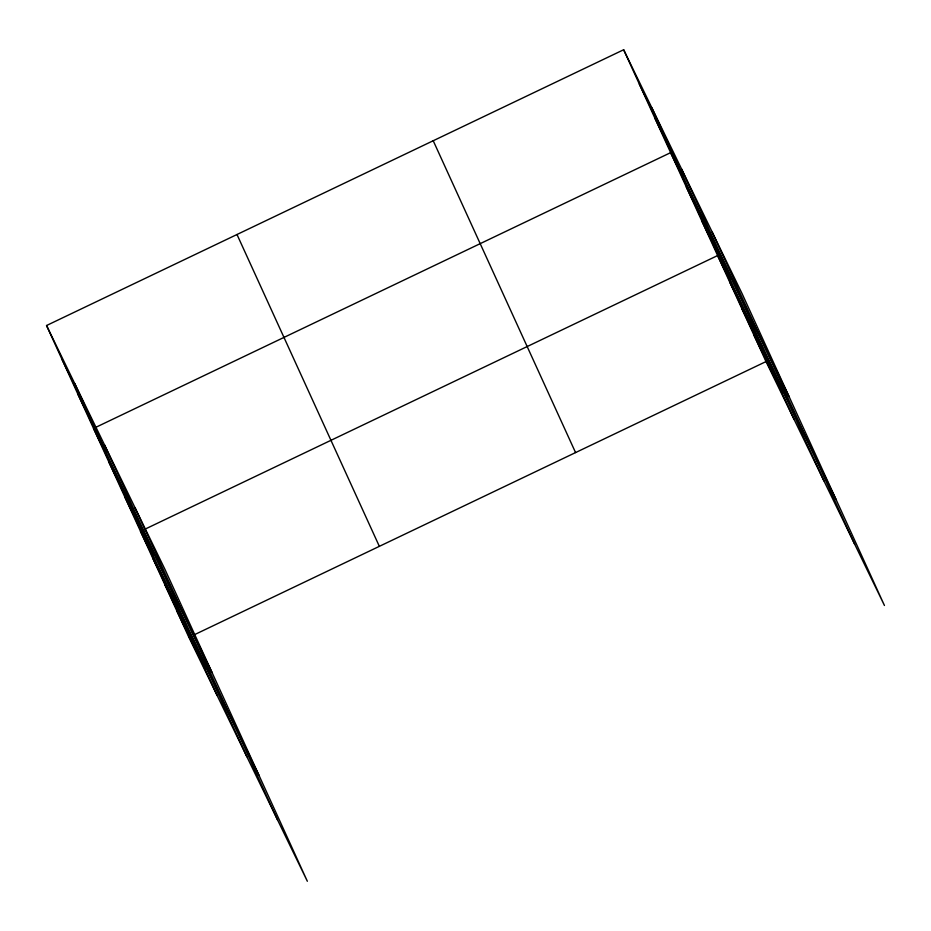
<?xml version="1.0" encoding="UTF-8"?>
<svg xmlns="http://www.w3.org/2000/svg" width="931" height="931" viewBox="0 0 931 931"><rect width="100%" height="100%" fill="white"/><g stroke="black" fill="none" stroke-linecap="round" stroke-linejoin="round"><path stroke-width="1.4" d="M46.55 325.513L164.985 569.423L307.346 881.261L188.9 637.339L46.55 325.513L623.654 49.739L742.1 293.661L884.45 605.487L766.015 361.577L623.654 49.739M188.9 637.339L191.495 636.106M194.09 634.872L766.015 361.577M639.318 84.046L667.457 141.989M654.982 118.342L683.11 176.285M789.069 396.559L670.634 152.649L93.531 428.411L211.965 672.333M686.298 186.956L714.426 244.888M701.951 221.252L730.09 279.195M836.05 499.47L717.615 255.56L140.5 531.322L258.946 775.232M729.718 282.058L757.846 340.001M741.809 308.568L769.949 366.511M753.912 335.067L782.052 393.01M62.214 359.808L90.342 417.751M77.867 394.116L106.006 452.059M109.183 462.719L137.323 520.662M124.847 497.014L152.975 554.957M152.603 557.832L180.742 615.763M164.706 584.331L192.833 642.274M176.809 610.841L204.936 668.784M712.296 232.285L854.646 544.123M681.597 169.058L823.947 480.885M651.793 107.682L794.143 419.52M433.218 140.744L575.567 452.582M236.998 234.507L379.348 546.346M135.193 508.058L277.543 819.885M104.481 444.82L246.843 756.659M74.689 383.456L217.039 695.282"/></g></svg>
